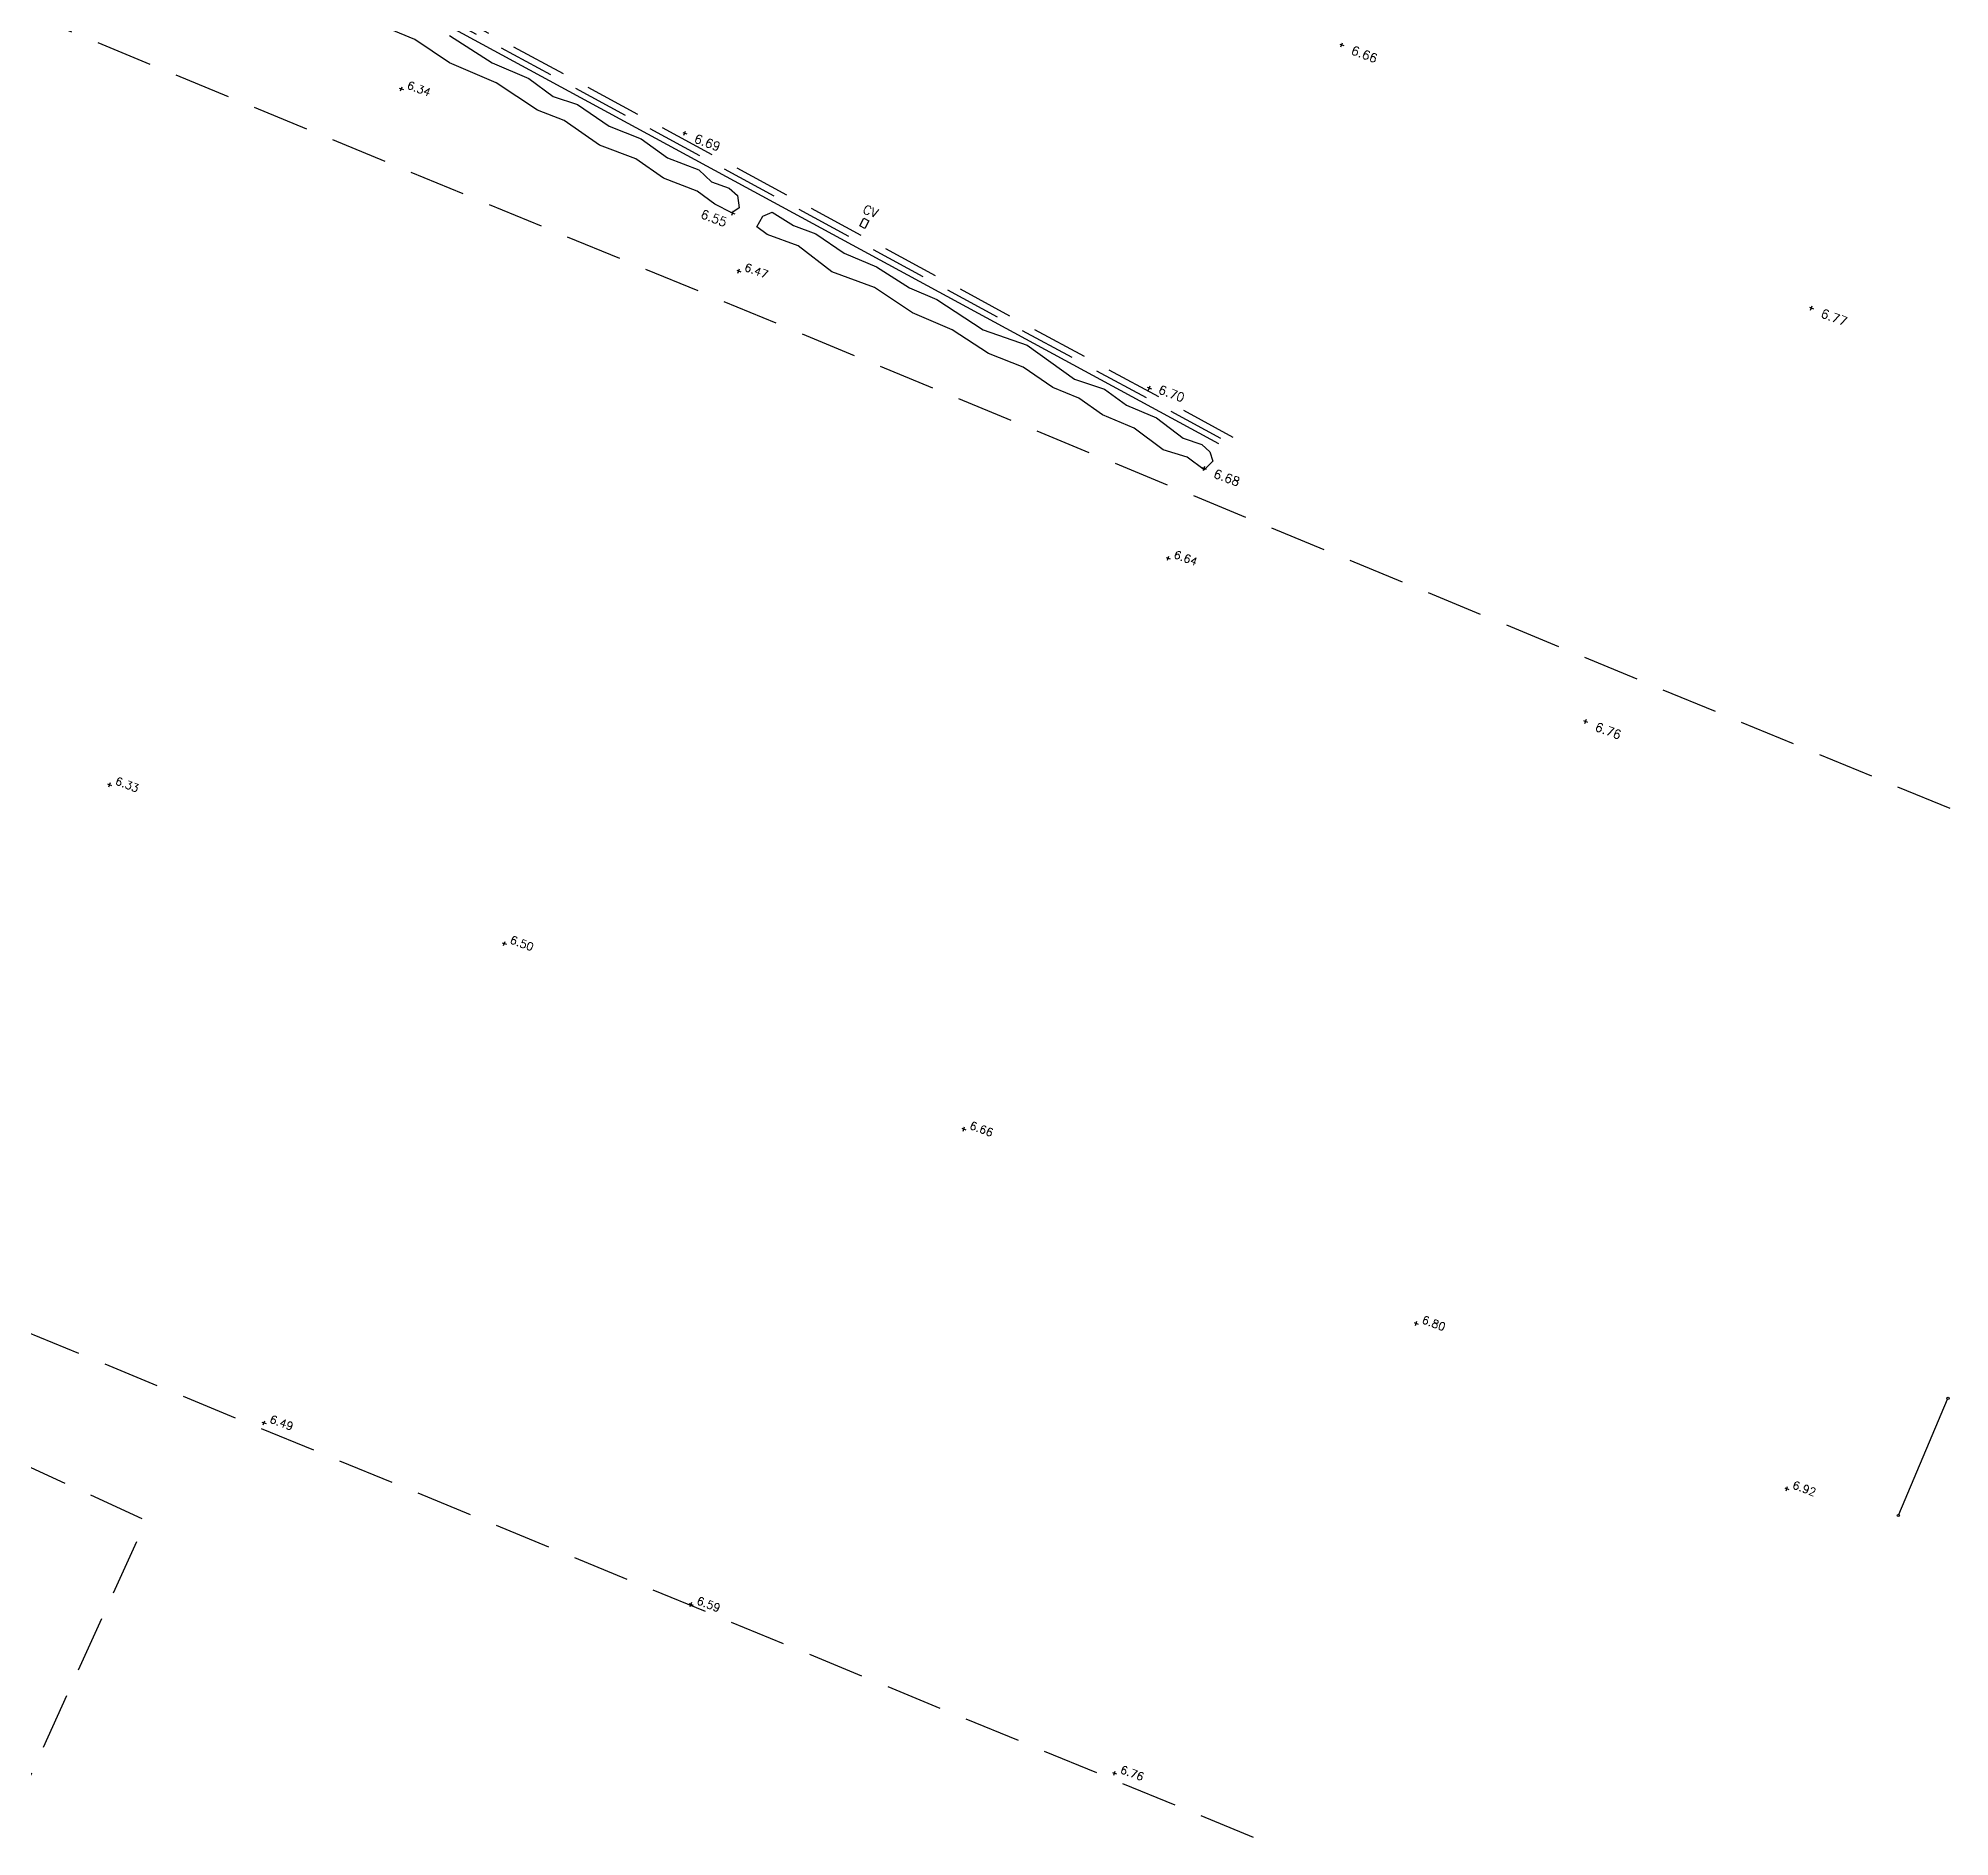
# Model space of a CAD drawing. Header units: millimetres. Extents: x 521005098 to 521837086, y 174609906 to 175681253.
# Drawn here: x 521221462 to 521307464, y 174982214 to 175063142 of the extents above; entities that cross this region are included whole.
import ezdxf

# ---------------------------------------------------------------- set-up
doc = ezdxf.new("R2010")
doc.units = ezdxf.units.MM
doc.header["$LTSCALE"] = 200
doc.linetypes.add('layout$0$survey$0$DASHED', pattern=[19.05, 12.7, -6.35])
for name, color, linetype in [('layout$0$survey$0$BOUNDARY', 8, 'Continuous'), ('layout$0$survey$0$DETAIL', 8, 'Continuous'), ('layout$0$survey$0$LEVEL', 8, 'Continuous'), ('layout$0$survey$0$SERVICE', 8, 'Continuous'), ('layout$0$survey$0$SPORTS_PITCH', 8, 'layout$0$survey$0$DASHED'), ('layout$0$survey$0$TEXT_SERVICE', 8, 'Continuous'), ('layout$0$survey$0$VEGETATION', 8, 'Continuous')]:
    doc.layers.add(name, color=color, linetype=linetype)
doc.styles.add('layout$0$survey$0$ROMANS', font='Romans.shx')

# ---------------------------------------------------------------- blocks, each defined once
blk = doc.blocks.new('layout')
at = {"layer": 'layout$0$survey$0$BOUNDARY', "linetype": 'Continuous'}
blk.add_line((521274583.5, 175044888.1), (521233580, 175067139.1), dxfattribs=at)
at = {"layer": 'layout$0$survey$0$DETAIL', "linetype": 'Continuous', "flags": 128}
blk.add_lwpolyline([(521305172.5, 174996716.9), (521307367.2, 175001900.7)], dxfattribs=at)
at = {"layer": 'layout$0$survey$0$DETAIL', "linetype": 'Continuous'}
for centre in [(521307386.7, 175001946.7), (521305153, 174996670.8)]:
    blk.add_circle(centre, 50, dxfattribs=at)
at = {"layer": 'layout$0$survey$0$LEVEL', "flags": 128}
for points in [[(521280015.2, 175062878.2), (521280202.6, 175062808.4)], [(521280074, 175062749.6), (521280143.8, 175062937)], [(521237707.3, 175060898.3), (521237894.7, 175060828.5)], [(521237766.1, 175060769.7), (521237835.9, 175060957.1)], [(521250456.4, 175058903.7), (521250643.8, 175058833.9)], [(521250515.2, 175058775.1), (521250585, 175058962.5)], [(521252610.9, 175055308.9), (521252798.3, 175055239.1)], [(521252669.7, 175055180.3), (521252739.5, 175055367.7)], [(521252885.9, 175052704.5), (521253073.4, 175052634.7)], [(521252944.8, 175052575.8), (521253014.5, 175052763.3)], [(521301146.1, 175051039.2), (521301333.5, 175050969.5)], [(521301204.9, 175050910.6), (521301274.7, 175051098.1)], [(521271356.9, 175047439.5), (521271544.3, 175047369.7)], [(521271415.7, 175047310.9), (521271485.5, 175047498.3)], [(521273825.2, 175043826.2), (521274012.7, 175043756.4)], [(521273884.1, 175043697.6), (521273953.8, 175043885)], [(521272204.2, 175039780.7), (521272391.6, 175039710.9)], [(521272263, 175039652.1), (521272332.8, 175039839.5)], [(521290983.7, 175032437.8), (521291171.1, 175032368)], [(521291042.5, 175032309.2), (521291112.3, 175032496.6)], [(521224578, 175029590.9), (521224765.4, 175029521.1)], [(521224636.8, 175029462.3), (521224706.6, 175029649.7)], [(521242335.6, 175022444.6), (521242523, 175022374.8)], [(521242394.4, 175022316), (521242464.2, 175022503.4)], [(521263013.5, 175014094.4), (521263200.9, 175014024.6)], [(521263072.3, 175013965.8), (521263142.1, 175014153.2)], [(521283363.3, 175005351.3), (521283550.8, 175005281.5)], [(521283422.2, 175005222.6), (521283492, 175005410.1)], [(521231586.2, 175000744.8), (521231656, 175000932.2)], [(521231527.4, 175000873.4), (521231714.8, 175000803.6)], [(521300038.5, 174997913.5), (521300226, 174997843.8)], [(521300097.4, 174997784.9), (521300167.1, 174997972.4)], [(521250739.5, 174992705.6), (521250926.9, 174992635.8)], [(521250798.3, 174992577), (521250868.1, 174992764.4)], [(521269792.2, 174985109), (521269979.6, 174985039.2)], [(521269851, 174984980.4), (521269920.8, 174985167.8)]]:
    blk.add_lwpolyline(points, dxfattribs=at)
at = {"layer": 'layout$0$survey$0$SERVICE', "linetype": 'layout$0$survey$0$DASHED', "flags": 128}
blk.add_lwpolyline([(521299571.5, 175072286.7), (521262550, 175092344.6), (521211665.7, 175120019.2), (521210521.6, 175119568.3), (521194427, 175089384), (521194900.2, 175088295.1), (521232610.7, 175067960.6), (521275297.2, 175044803.6), (521275440.2, 175045067.3), (521232753.7, 175068224.3), (521195134, 175088509.9), (521194759.9, 175089370.7), (521210734.4, 175119329.7), (521211645.4, 175119688.7), (521262407.1, 175092080.8), (521299428.6, 175072023)], close=True, dxfattribs=at)
at = {"layer": 'layout$0$survey$0$SERVICE', "linetype": 'Continuous', "flags": 128}
blk.add_lwpolyline([(521258837.2, 175054922.2), (521258650.9, 175054579.6), (521258422.5, 175054703.8), (521258608.8, 175055046.4)], close=True, dxfattribs=at)
at = {"layer": 'layout$0$survey$0$SPORTS_PITCH', "linetype": 'layout$0$survey$0$DASHED', "flags": 128}
for points in [[(521304315, 174970571.6), (521194420.8, 175015857.1), (521215682.9, 175066441.2), (521325268.7, 175021130.6)], [(521186373.9, 174908283.2), (521128707.3, 174934473), (521168664.2, 175022847.8), (521226317.3, 174996455.1), (521186373.9, 174908283.2)]]:
    blk.add_lwpolyline(points, close=True, dxfattribs=at)
at = {"layer": 'layout$0$survey$0$VEGETATION', "linetype": 'Continuous', "flags": 128}
for points in [[(521252554.9, 175056389.4), (521252923, 175056067.4), (521253003.7, 175055516), (521252666.6, 175055288.4), (521251901.6, 175055674.2), (521251108.5, 175056255.4), (521249597.4, 175056851.7), (521248355.1, 175057717.8), (521246714.9, 175058328.6), (521245126.9, 175059441.2), (521243920.7, 175059907.1), (521242059.3, 175061140.5), (521239969.9, 175062036.2), (521238409.7, 175063088), (521236584.6, 175063834.9)], [(521239958.4, 175063268.6), (521241886.3, 175062029.5), (521243528.6, 175061333.9), (521244623.1, 175060522.7), (521245718.4, 175060165.4), (521247149.5, 175059177.4), (521248586.7, 175058608.6), (521249769.9, 175057764.4), (521251183, 175057221.5), (521251752.8, 175056673), (521252554.9, 175056389.4)], [(521273812.7, 175044854), (521274180.7, 175044532), (521274310.9, 175044113.6), (521273913.3, 175043723.5), (521273149.7, 175044293.7), (521272078.6, 175044625.3), (521270775.1, 175045598.3), (521269348.9, 175046196.6), (521268282.3, 175046946.9), (521267116.6, 175047431.4), (521265770.8, 175048336.1), (521264219.3, 175048950), (521262579.7, 175050014.5), (521260795.1, 175050779.9), (521259083.4, 175051921.7), (521257162.4, 175052637), (521255646.2, 175053807), (521254255.8, 175054310.5), (521253793.6, 175054650.7), (521254060, 175055140.1), (521254480.3, 175055319.9), (521255447, 175054707.7), (521256451.8, 175054333.6), (521257714.4, 175053476.7), (521259182.6, 175052859), (521260661.4, 175051904.8), (521261895.4, 175051378), (521263978.6, 175050013.8), (521265960.5, 175049326.3), (521268082.9, 175047796.1), (521269429.3, 175047345.2), (521270423.7, 175046635.8), (521271776, 175046065), (521272966.8, 175045150.8), (521273812.7, 175044854)]]:
    blk.add_lwpolyline(points, dxfattribs=at)
at = {"layer": 'layout$0$survey$0$LEVEL', "style": 'layout$0$survey$0$ROMANS'}
for s, height, p in [('6.66', 400, (521280495.3, 175062439.4)), ('6.34', 360, (521238023.3, 175060887.3)), ('6.69', 400, (521250936.5, 175058464.9)), ('6.55', 400, (521251229.1, 175055069)), ('6.47', 360, (521253202, 175052693.5)), ('6.77', 400, (521301626.2, 175050600.4)), ('6.70', 400, (521271818.4, 175047174)), ('6.68', 400, (521274305.4, 175043387.3)), ('6.64', 360, (521272520.3, 175039769.7)), ('6.76', 400, (521291463.8, 175031998.9)), ('6.33', 360, (521224894, 175029579.9)), ('6.50', 360, (521242651.7, 175022433.6)), ('6.66', 360, (521263329.5, 175014083.4)), ('6.80', 360, (521283679.4, 175005340.3)), ('6.49', 360, (521231843.4, 175000862.4)), ('6.92', 360, (521300354.6, 174997902.6)), ('6.59', 360, (521251055.5, 174992694.7)), ('6.76', 360, (521270108.2, 174985098))]:
    blk.add_text(s, height=height, rotation=339.576964, dxfattribs=at).set_placement(p)
at = {"layer": 'layout$0$survey$0$TEXT_SERVICE', "style": 'layout$0$survey$0$ROMANS'}
blk.add_text('CV', height=400, rotation=339.576964, dxfattribs=at).set_placement((521258525.9, 175055282.5))

msp = doc.modelspace()

# ---------------------------------------------------------------- block references
msp.add_blockref('layout', (0, 0))

doc.saveas('drawing.dxf')
